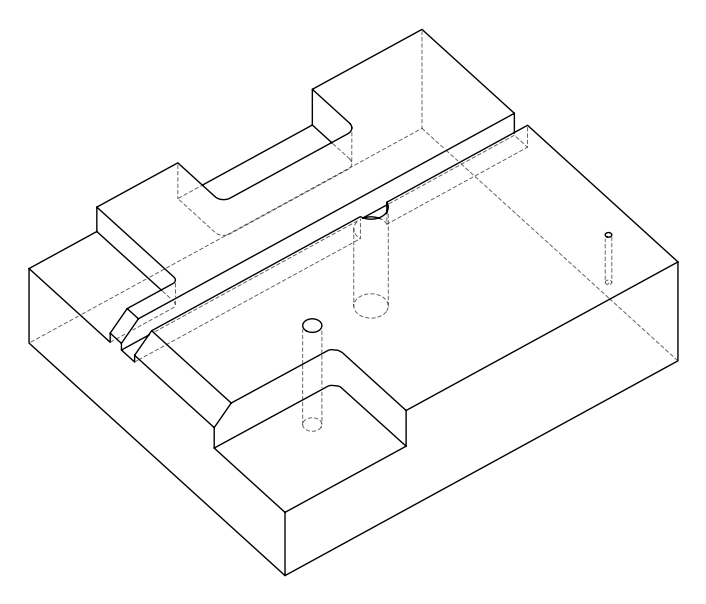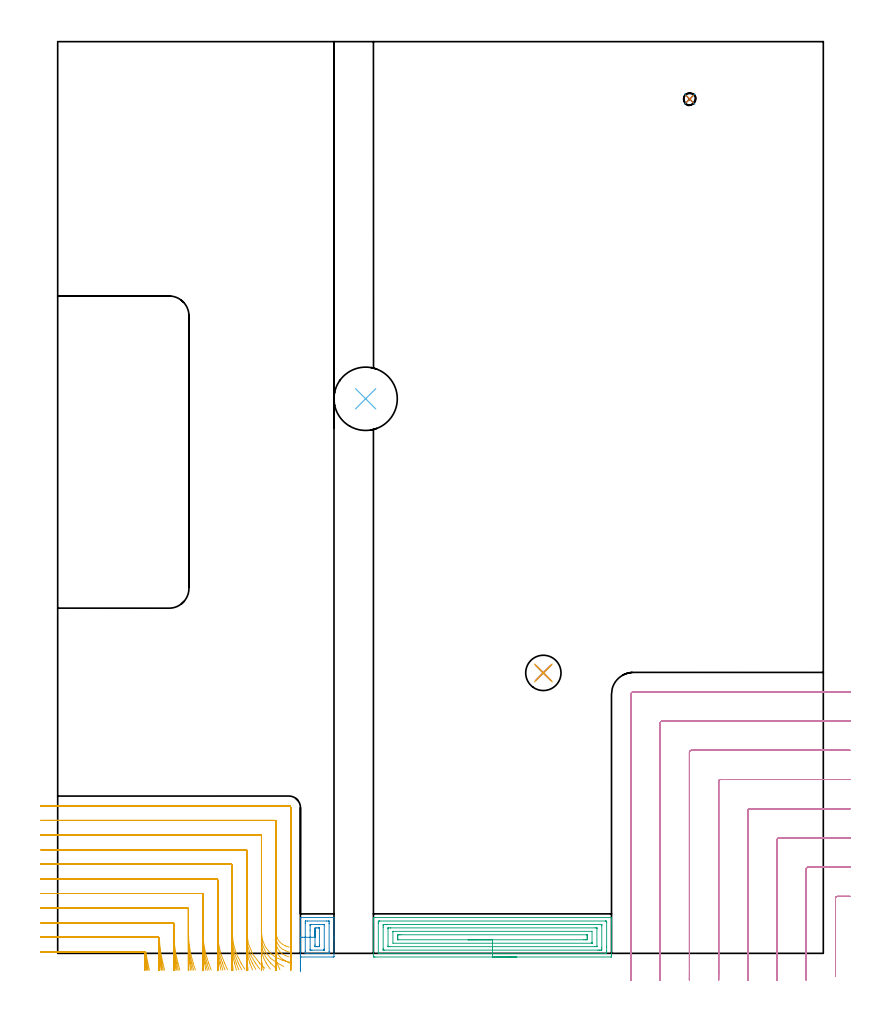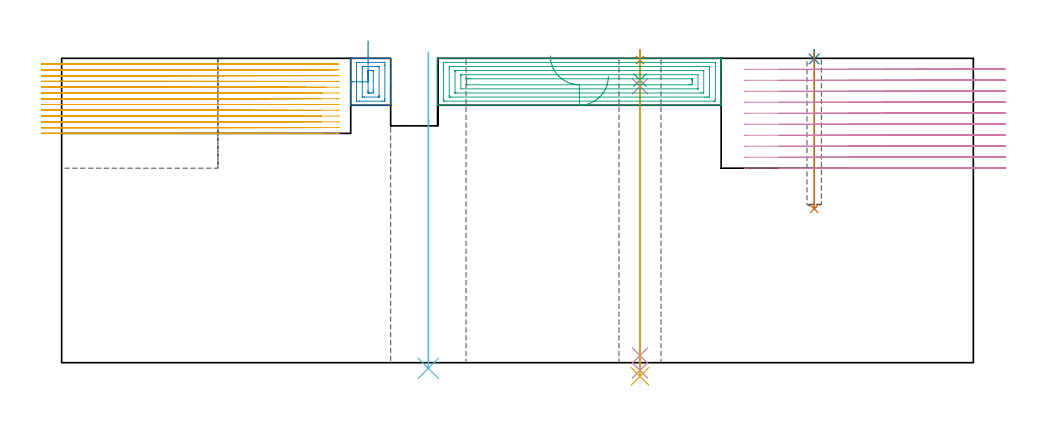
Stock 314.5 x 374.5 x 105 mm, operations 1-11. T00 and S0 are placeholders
(PLAN: 13 operations, 9 tool changes, 98.9 min)
(1 SPOT_DRILL | STEP1HOLE | NXT0321_9005460120000 | 0.03 min | 31 mm3)
(2 SPOT_DRILL_1 | STEP1POCKET | NXT0321_9005460120000 | 0.03 min | 29 mm3)
(3 DRILL_BLIND_HOLE_INTO_CENTER | STEP1HOLE | UGT0301_445 | 0.04 min | 123 mm3)
(4 GUN_DRILL_THROUGH_HOLE | STEP1HOLE | UGT0307_001 | 0.5 min | 1904 mm3)
(5 SPADE_DRILL_TO_ENLARGE_THROUGH_HOLE | STEP1HOLE | UGT0306_005 | 0.45 min | 15272 mm3)
(6 INDEXABLE_INSERT_DRILL_THROUGH_HOLE_FROM_SOLID | STEP1HOLE_1 | NXT0302_023 | 0.44 min | 55703 mm3)
(7 DRILL_BLIND_HOLE_INTO_CENTER_1 | STEP1POCKET | UGT0301_445 | 0.22 min | 990 mm3)
(8 AREA_MILL | FG_CHAMFER_SURFACE | UGT0205_001 | 0.94 min | 3754 mm3)
(9 AREA_MILL_1 | FG_CHAMFER_SURFACE_1 | UGT0205_001 | 5 min | 14584 mm3)
(10 MILL_CORNER_NOTCH_RECTANGULAR | CORNER_NOTCH_RECTANGULAR | NXT0201_012 | Follow Part, ap 4, ae 75% | 22 min | 378920 mm3)
(11 MILL_CORNER_NOTCH_RECTANGULAR_1 | CORNER_NOTCH_RECTANGULAR_1 | NXT0201_009 | Follow Part, ap 2, ae 75% | 35 min | 165723 mm3)
(12 MILL_SLOT | SLOT_PARTIAL_RECTANGULAR | NXT0201_012 | Follow Part, ap 4, ae 75% | 23.93 min | 260869 mm3)
(13 MILL_RECTANGULAR_SLOT | SLOT_RECTANGULAR | NXT0201_012 | Follow Part, ap 4, ae 75% | 10.29 min | 131502 mm3)
(TOOL NXT0321_9005460120000 | NC Spot Drill, 142deg, 12mm, Carbide, Uncoated | D12 PA142 FL30 Z2)
(TOOL UGT0301_445 | Carbide Drill 5.0 mm | D5 PA118 FL52 Z2)
(TOOL UGT0307_001 | Gun Drill 5 mm | D5 PA130 FL24 Z1)
(TOOL UGT0306_005 | Spade Drill 14.5mm | D14.5 PA132 FL10 Z2)
(TOOL NXT0302_023 | Index. Insert Drill 26mm [880-D2600L32-05] | D26 PA176 FL130 Z2)
(TOOL UGT0205_001 | Chamfer Mill 20 x 3 x 45 deg. | D20 FL50 Z2)
(TOOL NXT0201_012 | ENDMILL 16mm [2P460-1600-NA 1630] | D16 FL38 Z6)
(TOOL NXT0201_009 | ENDMILL 8mm [2P460-0800-NA 1630] | D8 FL26 Z6)
(OP 1 SPOT_DRILL)
G17 G21 G94 G90
T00 M6
G54
G17 G0 G90 X199.5 Y115.2 S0 M3
G43 Z115. H0
G94 G81 G98 Z104.376 F250. R108.
G80
M5
M2
(OP 2 SPOT_DRILL_1)
G17 G21 G94 G90
T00 M6
G54
G17 G0 G90 X259.6 Y350.9 S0 M3
G43 Z115. H0
G94 G81 G98 Z104.785 F250. R108.
G80
M5
M2
(OP 3 DRILL_BLIND_HOLE_INTO_CENTER)
G17 G21 G94 G90
T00 M6
G54
G17 G0 G90 X199.5 Y115.2 S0 M3
G43 Z115. H0
G94 G81 G98 Z97.5 F250. R107.
G80
M5
M2
(OP 4 GUN_DRILL_THROUGH_HOLE)
G17 G21 G94 G90
T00 M6
G54
G17 G0 G90 X199.5 Y115.2 M8
G43 Z115. H0
Z106.615
S716 M3
G94 G1 Z95.336 F125. M26
G4 X.084
Z2.5 F250.
G4 X.084
Z-2.666 F125.
G4 X.084
M5
M9
G0 Z106.615
Z115.
M2
(OP 5 SPADE_DRILL_TO_ENLARGE_THROUGH_HOLE)
G17 G21 G94 G90
T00 M6
G54
G17 G0 G90 X199.5 Y115.2 S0 M3
G43 Z115. H0
G94 G73 G98 Z-4.728 F250. Q13.716 R107.
G80
M5
M2
(OP 6 INDEXABLE_INSERT_DRILL_THROUGH_HOLE_FROM_SOLID)
G17 G21 G94 G90
T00 M6
G54
G17 G0 G90 X126.5 Y227.8 S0 M3
G43 Z115. H1
G94 G81 G98 Z-1.954 F250. R107.
G80
M5
M2
(OP 7 DRILL_BLIND_HOLE_INTO_CENTER_1)
G17 G21 G94 G90
T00 M6
G54
G17 G0 G90 X259.6 Y350.9 S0 M3
G43 Z115. H0
G94 G81 G98 Z53.1 F250. R107.
G80
M5
M2
(OP 8 AREA_MILL)
G17 G21 G94 G90
T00 M6
G54
G17 G0 G90 X99.701 Y-7.542 S1061 M3
G43 Z115. H0
Z96.846
G94 G1 Y-6.897 Z96.259 F250.
Y-6.203 Z95.73
Y-5.465 Z95.264
Y-4.69 Z94.864
Y-3.883 Z94.533
Y-3.05 Z94.274
Y-2.197 Z94.089
X99.7 Y-1.332 Z93.978
Y-0.46 Z93.943
Y0.411 Z93.984
Y1.276 Z94.101
Y2.127 Z94.293
Y2.958 Z94.559
Y3.762 Z94.895
Y4.535 Z95.301
Y5.269 Z95.772
Y5.959 Z96.306
Y6.6 Z96.898
Y9.895 Z100.194
X99.701 Y14.618 Z104.916
X99.71 Y14.694 Z104.992
X100.046 Y14.7 Z105.
X113.154
X113.491 Y14.694 Z104.992
X113.5 Y14.617 Z104.915
Y6.859 Z97.158
Y6.156 Z96.45
X113.499 Y-1.302 Z88.992
X113.495 Y-1.49 Z88.804
X113.154 Y-1.5 Z88.8
X100.046
X99.708 Y-1.497 Z88.798
X99.704 Y-1.495 Z88.8
X99.7 Y-1.488 Z88.806
Y6.156 Z96.45
Y6.6 Z96.898
X100.483 Y6.599 Z96.899
X101.7 Y6.6 Z96.9
X101.701 Y12.469 Z102.769
X101.71 Y13.263 Z103.563
X101.777 Y13.28 Z103.58
X101.794 Y13.282 Z103.582
X102.645 Y13.286 Z103.586
X110.51
X111.387 Y13.283 Z103.583
X111.406 Y13.28 Z103.58
X111.49 Y13.263 Z103.563
X111.496 Y13.172 Z103.472
X111.5 Y12.375 Z102.675
Y12.279 Z102.579
X111.499 Y0.731 Z91.031
X111.49 Y-0.063 Z90.237
X111.423 Y-0.08 Z90.22
X111.406 Y-0.082 Z90.218
X110.555 Y-0.086 Z90.214
X102.69
X101.813 Y-0.083 Z90.217
X101.794 Y-0.08 Z90.22
X101.71 Y-0.063 Z90.237
X101.704 Y0.028 Z90.328
X101.7 Y0.825 Z91.125
Y0.92 Z91.22
Y6.6 Z96.9
X103.7
Y9.548 Z99.848
Y11.325 Z101.625
X103.702 Y11.486 Z101.786
X103.709 Y11.849 Z102.149
X103.711 Y11.865 Z102.165
X103.742 Y11.867 Z102.167
X103.809 Y11.87 Z102.17
X103.91 Y11.871 Z102.171
X104.036
X108.785
X109.28
X109.439 Y11.87 Z102.17
X109.466 Y11.868 Z102.168
X109.487 Y11.865 Z102.165
X109.491 Y11.829 Z102.129
X109.499 Y11.649 Z101.949
X109.5 Y1.875 Z92.175
X109.498 Y1.714 Z92.014
X109.491 Y1.351 Z91.651
X109.489 Y1.335 Z91.635
X109.458 Y1.333 Z91.633
X109.391 Y1.33 Z91.63
X109.29 Y1.329 Z91.629
X109.164 Y1.328 Z91.628
X104.415
X103.92 Y1.329 Z91.629
X103.761 Y1.33 Z91.63
X103.734 Y1.332 Z91.632
X103.713 Y1.334 Z91.634
X103.709 Y1.371 Z91.671
X103.701 Y1.551 Z91.851
X103.7 Y6.6 Z96.9
X105.7
Y9.292 Z99.592
Y9.709 Z100.009
X105.702 Y10.178 Z100.478
X105.707 Y10.337 Z100.637
X105.713 Y10.45 Z100.75
X106.301 Y10.457 Z100.757
X107.037
X107.175
X107.411 Y10.455 Z100.755
X107.469 Y10.452 Z100.752
X107.49 Y10.45 Z100.75
X107.493 Y10.431 Z100.731
X107.496 Y10.379 Z100.679
X107.5 Y10.127 Z100.427
Y3.491 Z93.791
X107.498 Y3.022 Z93.322
X107.493 Y2.863 Z93.163
X107.487 Y2.75 Z93.05
X106.898 Y2.743 Z93.043
X106.163
X106.025
X105.789 Y2.745 Z93.045
X105.731 Y2.747 Z93.047
X105.71 Y2.749 Z93.049
X105.707 Y2.769 Z93.069
X105.704 Y2.821 Z93.121
X105.7 Y3.072 Z93.372
Y3.491 Z93.791
Y6.6 Z96.9
Y7.189 Z97.543
Y7.72 Z98.235
Y8.189 Z98.971
Y8.592 Z99.745
Y8.926 Z100.551
Y9.188 Z101.383
Y9.377 Z102.235
Y9.491 Z103.099
Y9.529 Z103.971
Y9.491 Z104.843
Y9.377 Z105.708
Y9.188 Z106.559
Y8.926 Z107.391
Y8.592 Z108.197
Y8.189 Z108.971
Y7.72 Z109.707
Y7.189 Z110.399
Y6.6 Z111.042
G0 Z115.
M5
M2
(OP 9 AREA_MILL_1)
G17 G21 G94 G90
T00 M6
G54
G17 G0 G90 X188.6 Y-1.5 S1061 M3
G43 Z115. H0
Z98.8
G94 G1 X188.562 Z97.928 F250.
X188.448 Z97.064
X188.259 Z96.212
X187.997 Z95.38
X187.663 Z94.574
X187.26 Z93.8
X186.792 Z93.064
X186.26 Z92.372
X185.671 Z91.729
X185.028 Z91.14
X184.336 Z90.608
X183.6 Z90.14
X182.826 Z89.737
X182.02 Z89.403
X181.188 Z89.141
X180.336 Z88.952
X179.472 Z88.838
X178.6 Z88.8
X130.326
X129.982 Y-1.497 Z88.802
X129.71 Y-1.492 Z88.806
X129.7 Y-1.217 Z89.08
Y11.486 Z101.781
Y12.906 Z103.203
Y13.263 Z103.558
Y13.976 Z104.276
Y14.26 Z104.559
X129.707 Y14.659 Z104.951
X129.71 Y14.697 Z104.988
X129.88 Y14.7 Z105.
X227.32
X227.49 Y14.697 Z104.988
X227.494 Y14.659 Z104.951
X227.5 Y14.259 Z104.559
Y13.976 Z104.276
Y13.263 Z103.558
Y12.018 Z102.315
Y10.598 Z100.893
Y-0.951 Z89.346
X227.498 Y-1.219 Z89.079
X227.49 Y-1.492 Z88.806
X227.216 Y-1.499 Z88.799
X178.6 Y-1.5 Z88.8
Y-0.086 Z90.214
X132.137
X132.114 Y-0.085 Z90.215
X131.71 Y-0.063 Z90.237
X131.701 Y0.348 Z90.648
X131.7 Y12.375 Z102.675
X131.701 Y12.785 Z103.085
X131.71 Y13.263 Z103.563
X132.092 Y13.285 Z103.585
X132.114
X225.063
X225.086
X225.49 Y13.263 Z103.563
X225.499 Y12.852 Z103.152
X225.5 Y2.602 Z92.902
Y0.825 Z91.125
X225.499 Y0.415 Z90.715
X225.49 Y-0.063 Z90.237
X225.108 Y-0.085 Z90.215
X225.086
X178.6 Y-0.086 Z90.214
Y1.328 Z91.628
X134.29 Y1.329 Z91.629
X133.902
X133.773 Y1.331 Z91.631
X133.728 Y1.334 Z91.634
X133.71 Y1.336 Z91.636
X133.707 Y1.379 Z91.679
X133.703 Y1.513 Z91.813
X133.701 Y1.714 Z92.014
X133.7 Y1.915 Z92.215
Y10.799 Z101.099
X133.703 Y11.486 Z101.786
X133.706 Y11.682 Z101.982
X133.718 Y11.864 Z102.164
X133.902 Y11.867 Z102.167
X134.41 Y11.87 Z102.17
X134.796 Y11.871 Z102.171
X135.302
X222.91
X223.298 Y11.87 Z102.17
X223.427 Y11.869 Z102.169
X223.472 Y11.866 Z102.166
X223.49 Y11.864 Z102.164
X223.493 Y11.821 Z102.121
X223.497 Y11.687 Z101.987
X223.499 Y11.486 Z101.786
X223.5 Y11.285 Z101.585
Y2.401 Z92.701
X223.497 Y1.714 Z92.014
X223.494 Y1.518 Z91.818
X223.482 Y1.335 Z91.635
X223.298 Y1.333 Z91.633
X222.79 Y1.33 Z91.63
X222.404 Y1.329 Z91.629
X221.898 Y1.328 Z91.628
X178.6
Y2.743 Z93.043
X136.442
X135.796 Y2.748 Z93.048
X135.721 Y2.75 Z93.05
X135.709 Y2.755 Z93.055
X135.706 Y2.778 Z93.078
X135.703 Y2.832 Z93.132
X135.701 Y3.048 Z93.348
Y10.149 Z100.449
X135.704 Y10.368 Z100.668
X135.707 Y10.423 Z100.723
X135.709 Y10.446 Z100.746
X135.726 Y10.45 Z100.75
X135.836 Y10.453 Z100.753
X136.584 Y10.457 Z100.757
X136.726
X220.758
X221.404 Y10.452 Z100.752
X221.478 Y10.45 Z100.75
X221.49 Y10.445 Z100.745
X221.494 Y10.422 Z100.722
X221.497 Y10.368 Z100.668
X221.499 Y10.152 Z100.452
Y3.051 Z93.351
X221.497 Y2.832 Z93.132
X221.494 Y2.777 Z93.077
X221.491 Y2.754 Z93.054
X221.474 Y2.75 Z93.05
X221.364 Y2.747 Z93.047
X220.616 Y2.743 Z93.043
X220.474
X178.6
Y4.157 Z94.457
X137.701
Y8.821 Z99.121
X137.703 Y8.988 Z99.288
X137.706 Y9.029 Z99.329
X137.709 Y9.034 Z99.334
X137.724 Y9.037 Z99.337
X137.776 Y9.04 Z99.34
X137.925 Y9.042 Z99.342
X219.499 Y9.043 Z99.343
Y4.379 Z94.679
X219.497 Y4.212 Z94.512
X219.494 Y4.171 Z94.471
X219.491 Y4.166 Z94.466
X219.477 Y4.163 Z94.463
X219.424 Y4.16 Z94.46
X219.275 Y4.158 Z94.458
X178.6 Y4.157 Z94.457
Y5.571 Z95.871
X139.854 Y5.572 Z95.872
X139.764 Y5.574 Z95.874
X139.721 Y5.577 Z95.877
X139.71 Y5.58 Z95.88
X139.708 Y5.591 Z95.891
X139.702 Y5.723 Z96.023
X139.7 Y6.156 Z96.456
Y6.612 Z96.912
X139.704 Y7.044 Z97.344
X139.709 Y7.492 Z97.792
X139.728 Y7.622 Z97.922
X139.866 Y7.624 Z97.924
X140.16 Y7.627 Z97.927
X140.466 Y7.628 Z97.928
X141.054 Y7.629 Z97.929
X217.346 Y7.628 Z97.928
X217.436 Y7.626 Z97.926
X217.479 Y7.623 Z97.923
X217.49 Y7.62 Z97.92
X217.492 Y7.609 Z97.909
X217.498 Y7.477 Z97.777
X217.5 Y7.044 Z97.344
Y6.588 Z96.888
X217.496 Y6.156 Z96.456
X217.491 Y5.707 Z96.007
X217.472 Y5.578 Z95.878
X217.334 Y5.576 Z95.876
X217.04 Y5.573 Z95.873
X216.734 Y5.571 Z95.871
X216.146
X178.6
X177.728 Z95.909
X176.864 Z96.023
X176.012 Z96.212
X175.18 Z96.474
X174.374 Z96.808
X173.6 Z97.211
X172.864 Z97.68
X172.172 Z98.211
X171.529 Z98.8
X170.94 Z99.443
X170.408 Z100.135
X169.94 Z100.871
X169.537 Z101.645
X169.203 Z102.451
X168.941 Z103.283
X168.752 Z104.135
X168.638 Z105.
X168.6 Z105.871
G0 Z115.
M5
M2
(OP 10 MILL_CORNER_NOTCH_RECTANGULAR)
G17 G21 G94 G90
T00 M6
G54
G17 G0 G90 X325.5 Y23.4 S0 M3
G43 Z115. H1
Z101.21
G94 G1 X322.5 F250.
X320.294 F500.
G3 X319.5 Y22.606 R0.8
G1 Y-6.245
Y-9.245 F250.
G0 Z115.
X325.5 Y35.4
Z101.21
G1 X322.5
X308.294 F500.
G3 X307.5 Y34.606 R0.8
G1 Y-7.746
Y-8.
X307.489 Y-11. F250.
G0 Z115.
X325.5 Y47.4
Z101.21
G1 X322.5
X296.295 F500.
G3 X295.5 Y46.605 R0.8
G1 Y-7.746
X295.499 Y-8.
X295.487 Y-11. F250.
G0 Z115.
X325.5 Y59.4
Z101.21
G1 X322.5
X284.295 F500.
G3 X283.5 Y58.605 R0.8
G1 Y-7.746
X283.499 Y-8.
X283.483 Y-11. F250.
G0 Z115.
X325.5 Y71.4
Z101.21
G1 X322.5
X272.295 F500.
G3 X271.5 Y70.605 R0.8
G1 Y-7.746
X271.499 Y-8.
X271.478 Y-11. F250.
G0 Z115.
X325.5 Y83.4
Z101.21
G1 X322.5
X260.296 F500.
G3 X259.5 Y82.604 R0.8
G1 Y-7.746
G2 X259.499 Y-8. R24.
G1 X259.467 Y-11. F250.
G0 Z115.
X325.5 Y95.4
Z101.21
G1 X322.5
X248.296 F500.
G3 X247.5 Y94.604 R0.8
G1 Y-7.746
G2 X247.497 Y-8. R12.
G1 X247.434 Y-10.999 F250.
G0 Z115.
X325.5 Y107.4
Z101.21
G1 X322.5
X236.5 F500.
G3 X235.5 Y106.4 R1.
G1 Y-7.746
Y-10.746 F250.
G0 Z115.
X325.5 Y23.4
Z97.42
G1 X322.5
X320.294 F500.
G3 X319.5 Y22.606 R0.8
G1 Y-6.245
Y-9.245 F250.
G0 Z115.
X325.5 Y35.4
Z97.42
G1 X322.5
X308.294 F500.
G3 X307.5 Y34.606 R0.8
G1 Y-7.77
Y-8.
X307.49 Y-11. F250.
G0 Z115.
X325.5 Y47.4
Z97.42
G1 X322.5
X296.295 F500.
G3 X295.5 Y46.605 R0.8
G1 Y-7.77
Y-8.
X295.488 Y-11. F250.
G0 Z115.
X325.5 Y59.4
Z97.42
G1 X322.5
X284.295 F500.
G3 X283.5 Y58.605 R0.8
G1 Y-7.77
X283.499 Y-8.
X283.485 Y-11. F250.
G0 Z115.
X325.5 Y71.4
Z97.42
G1 X322.5
X272.295 F500.
G3 X271.5 Y70.605 R0.8
G1 Y-7.77
X271.499 Y-8.
X271.48 Y-11. F250.
G0 Z115.
X325.5 Y83.4
Z97.42
G1 X322.5
X260.296 F500.
G3 X259.5 Y82.604 R0.8
G1 Y-7.77
G2 X259.499 Y-8. R24.
G1 X259.47 Y-11. F250.
G0 Z115.
X325.5 Y95.4
Z97.42
G1 X322.5
X248.296 F500.
G3 X247.5 Y94.604 R0.8
G1 Y-7.77
G2 X247.498 Y-8. R12.
G1 X247.44 Y-10.999 F250.
G0 Z115.
X325.5 Y107.4
Z97.42
G1 X322.5
X236.5 F500.
G3 X235.5 Y106.4 R1.
G1 Y-7.77
Y-10.77 F250.
G0 Z115.
X325.5 Y23.4
Z93.63
G1 X322.5
X320.294 F500.
G3 X319.5 Y22.606 R0.8
G1 Y-6.245
Y-9.245 F250.
G0 Z115.
X325.5 Y35.4
Z93.63
G1 X322.5
X308.294 F500.
G3 X307.5 Y34.606 R0.8
G1 Y-8.
Y-11. F250.
G0 Z115.
X325.5 Y47.4
Z93.63
G1 X322.5
X296.295 F500.
G3 X295.5 Y46.605 R0.8
G1 Y-8.
Y-11. F250.
G0 Z115.
X325.5 Y59.4
Z93.63
G1 X322.5
X284.295 F500.
G3 X283.5 Y58.605 R0.8
G1 Y-8.
Y-11. F250.
G0 Z115.
X325.5 Y71.4
Z93.63
G1 X322.5
X272.295 F500.
G3 X271.5 Y70.605 R0.8
G1 Y-8.
Y-11. F250.
G0 Z115.
X325.5 Y83.4
Z93.63
G1 X322.5
X260.296 F500.
G3 X259.5 Y82.604 R0.8
G1 Y-8.
Y-11. F250.
G0 Z115.
X325.5 Y95.4
Z93.63
G1 X322.5
X248.296 F500.
G3 X247.5 Y94.604 R0.8
G1 Y-8.
Y-11. F250.
G0 Z115.
X325.5 Y107.4
Z93.63
G1 X322.5
X236.5 F500.
G3 X235.5 Y106.4 R1.
G1 Y-8.
Y-11. F250.
G0 Z115.
X325.5 Y23.4
Z89.84
G1 X322.5
X320.294 F500.
G3 X319.5 Y22.606 R0.8
G1 Y-6.245
Y-9.245 F250.
G0 Z115.
X325.5 Y35.4
Z89.84
G1 X322.5
X308.294 F500.
G3 X307.5 Y34.606 R0.8
G1 Y-8.
Y-11. F250.
G0 Z115.
X325.5 Y47.4
Z89.84
G1 X322.5
X296.295 F500.
G3 X295.5 Y46.605 R0.8
G1 Y-8.
Y-11. F250.
G0 Z115.
X325.5 Y59.4
Z89.84
G1 X322.5
X284.295 F500.
G3 X283.5 Y58.605 R0.8
G1 Y-8.
Y-11. F250.
G0 Z115.
X325.5 Y71.4
Z89.84
G1 X322.5
X272.295 F500.
G3 X271.5 Y70.605 R0.8
G1 Y-8.
Y-11. F250.
G0 Z115.
X325.5 Y83.4
Z89.84
G1 X322.5
X260.296 F500.
G3 X259.5 Y82.604 R0.8
G1 Y-8.
Y-11. F250.
G0 Z115.
X325.5 Y95.4
Z89.84
G1 X322.5
X248.296 F500.
G3 X247.5 Y94.604 R0.8
G1 Y-8.
Y-11. F250.
G0 Z115.
X325.5 Y107.4
Z89.84
G1 X322.5
X236.5 F500.
G3 X235.5 Y106.4 R1.
G1 Y-8.
Y-11. F250.
G0 Z115.
X325.5 Y23.4
Z86.05
G1 X322.5
X320.294 F500.
G3 X319.5 Y22.606 R0.8
G1 Y-6.245
Y-9.245 F250.
G0 Z115.
X325.5 Y35.4
Z86.05
G1 X322.5
X308.294 F500.
G3 X307.5 Y34.606 R0.8
G1 Y-8.
Y-11. F250.
G0 Z115.
X325.5 Y47.4
Z86.05
G1 X322.5
X296.295 F500.
G3 X295.5 Y46.605 R0.8
G1 Y-8.
Y-11. F250.
G0 Z115.
X325.5 Y59.4
Z86.05
G1 X322.5
X284.295 F500.
G3 X283.5 Y58.605 R0.8
G1 Y-8.
Y-11. F250.
G0 Z115.
X325.5 Y71.4
Z86.05
G1 X322.5
X272.295 F500.
G3 X271.5 Y70.605 R0.8
G1 Y-8.
Y-11. F250.
G0 Z115.
X325.5 Y83.4
Z86.05
G1 X322.5
X260.296 F500.
G3 X259.5 Y82.604 R0.8
G1 Y-8.
Y-11. F250.
G0 Z115.
X325.5 Y95.4
Z86.05
G1 X322.5
X248.296 F500.
G3 X247.5 Y94.604 R0.8
G1 Y-8.
Y-11. F250.
G0 Z115.
X325.5 Y107.4
Z86.05
G1 X322.5
X236.5 F500.
G3 X235.5 Y106.4 R1.
G1 Y-8.
Y-11. F250.
G0 Z115.
X325.5 Y23.4
Z82.26
G1 X322.5
X320.294 F500.
G3 X319.5 Y22.606 R0.8
G1 Y-6.245
Y-9.245 F250.
G0 Z115.
X325.5 Y35.4
Z82.26
G1 X322.5
X308.294 F500.
G3 X307.5 Y34.606 R0.8
G1 Y-8.
Y-11. F250.
G0 Z115.
X325.5 Y47.4
Z82.26
G1 X322.5
X296.295 F500.
G3 X295.5 Y46.605 R0.8
G1 Y-8.
Y-11. F250.
G0 Z115.
X325.5 Y59.4
Z82.26
G1 X322.5
X284.295 F500.
G3 X283.5 Y58.605 R0.8
G1 Y-8.
Y-11. F250.
G0 Z115.
X325.5 Y71.4
Z82.26
G1 X322.5
X272.295 F500.
G3 X271.5 Y70.605 R0.8
G1 Y-8.
Y-11. F250.
G0 Z115.
X325.5 Y83.4
Z82.26
G1 X322.5
X260.296 F500.
G3 X259.5 Y82.604 R0.8
G1 Y-8.
Y-11. F250.
G0 Z115.
X325.5 Y95.4
Z82.26
G1 X322.5
X248.296 F500.
G3 X247.5 Y94.604 R0.8
G1 Y-8.
Y-11. F250.
G0 Z115.
X325.5 Y107.4
Z82.26
G1 X322.5
X236.5 F500.
G3 X235.5 Y106.4 R1.
G1 Y-8.
Y-11. F250.
G0 Z115.
X325.5 Y23.4
Z78.47
G1 X322.5
X320.294 F500.
G3 X319.5 Y22.606 R0.8
G1 Y-6.245
Y-9.245 F250.
G0 Z115.
X325.5 Y35.4
Z78.47
G1 X322.5
X308.294 F500.
G3 X307.5 Y34.606 R0.8
G1 Y-8.
Y-11. F250.
G0 Z115.
X325.5 Y47.4
Z78.47
G1 X322.5
X296.295 F500.
G3 X295.5 Y46.605 R0.8
G1 Y-8.
Y-11. F250.
G0 Z115.
X325.5 Y59.4
Z78.47
G1 X322.5
X284.295 F500.
G3 X283.5 Y58.605 R0.8
G1 Y-8.
Y-11. F250.
G0 Z115.
X325.5 Y71.4
Z78.47
G1 X322.5
X272.295 F500.
G3 X271.5 Y70.605 R0.8
G1 Y-8.
Y-11. F250.
G0 Z115.
X325.5 Y83.4
Z78.47
G1 X322.5
X260.296 F500.
G3 X259.5 Y82.604 R0.8
G1 Y-8.
Y-11. F250.
G0 Z115.
X325.5 Y95.4
Z78.47
G1 X322.5
X248.296 F500.
G3 X247.5 Y94.604 R0.8
G1 Y-8.
Y-11. F250.
G0 Z115.
X325.5 Y107.4
Z78.47
G1 X322.5
X236.5 F500.
G3 X235.5 Y106.4 R1.
G1 Y-8.
Y-11. F250.
G0 Z115.
X325.5 Y23.4
Z74.68
G1 X322.5
X320.294 F500.
G3 X319.5 Y22.606 R0.8
G1 Y-6.245
Y-9.245 F250.
G0 Z115.
X325.5 Y35.4
Z74.68
G1 X322.5
X308.294 F500.
G3 X307.5 Y34.606 R0.8
G1 Y-8.
Y-11. F250.
G0 Z115.
X325.5 Y47.4
Z74.68
G1 X322.5
X296.295 F500.
G3 X295.5 Y46.605 R0.8
G1 Y-8.
Y-11. F250.
G0 Z115.
X325.5 Y59.4
Z74.68
G1 X322.5
X284.295 F500.
G3 X283.5 Y58.605 R0.8
G1 Y-8.
Y-11. F250.
G0 Z115.
X325.5 Y71.4
Z74.68
G1 X322.5
X272.295 F500.
G3 X271.5 Y70.605 R0.8
G1 Y-8.
Y-11. F250.
G0 Z115.
X325.5 Y83.4
Z74.68
G1 X322.5
X260.296 F500.
G3 X259.5 Y82.604 R0.8
G1 Y-8.
Y-11. F250.
G0 Z115.
X325.5 Y95.4
Z74.68
G1 X322.5
X248.296 F500.
G3 X247.5 Y94.604 R0.8
G1 Y-8.
Y-11. F250.
G0 Z115.
X325.5 Y107.4
Z74.68
G1 X322.5
X236.5 F500.
G3 X235.5 Y106.4 R1.
G1 Y-8.
Y-11. F250.
G0 Z115.
X325.5 Y23.4
Z70.89
G1 X322.5
X320.294 F500.
G3 X319.5 Y22.606 R0.8
G1 Y-6.245
Y-9.245 F250.
G0 Z115.
X325.5 Y35.4
Z70.89
G1 X322.5
X308.294 F500.
G3 X307.5 Y34.606 R0.8
G1 Y-8.
Y-11. F250.
G0 Z115.
X325.5 Y47.4
Z70.89
G1 X322.5
X296.295 F500.
G3 X295.5 Y46.605 R0.8
G1 Y-8.
Y-11. F250.
G0 Z115.
X325.5 Y59.4
Z70.89
G1 X322.5
X284.295 F500.
G3 X283.5 Y58.605 R0.8
G1 Y-8.
Y-11. F250.
G0 Z115.
X325.5 Y71.4
Z70.89
G1 X322.5
X272.295 F500.
G3 X271.5 Y70.605 R0.8
G1 Y-8.
Y-11. F250.
G0 Z115.
X325.5 Y83.4
Z70.89
G1 X322.5
X260.296 F500.
G3 X259.5 Y82.604 R0.8
G1 Y-8.
Y-11. F250.
G0 Z115.
X325.5 Y95.4
Z70.89
G1 X322.5
X248.296 F500.
G3 X247.5 Y94.604 R0.8
G1 Y-8.
Y-11. F250.
G0 Z115.
X325.5 Y107.4
Z70.89
G1 X322.5
X236.5 F500.
G3 X235.5 Y106.4 R1.
G1 Y-8.
Y-11. F250.
G0 Z115.
X325.5 Y23.4
Z67.1
G1 X322.5
X320.294 F500.
G3 X319.5 Y22.606 R0.8
G1 Y-6.245
Y-9.245 F250.
G0 Z115.
X325.5 Y35.4
Z67.1
G1 X322.5
X308.294 F500.
G3 X307.5 Y34.606 R0.8
G1 Y-8.
Y-11. F250.
G0 Z115.
X325.5 Y47.4
Z67.1
G1 X322.5
X296.295 F500.
G3 X295.5 Y46.605 R0.8
G1 Y-8.
Y-11. F250.
G0 Z115.
X325.5 Y59.4
Z67.1
G1 X322.5
X284.295 F500.
G3 X283.5 Y58.605 R0.8
G1 Y-8.
Y-11. F250.
G0 Z115.
X325.5 Y71.4
Z67.1
G1 X322.5
X272.295 F500.
G3 X271.5 Y70.605 R0.8
G1 Y-8.
Y-11. F250.
G0 Z115.
X325.5 Y83.4
Z67.1
G1 X322.5
X260.296 F500.
G3 X259.5 Y82.604 R0.8
G1 Y-8.
Y-11. F250.
G0 Z115.
X325.5 Y95.4
Z67.1
G1 X322.5
X248.296 F500.
G3 X247.5 Y94.604 R0.8
G1 Y-8.
Y-11. F250.
G0 Z115.
X325.5 Y107.4
Z67.1
G1 X322.5
X236.5 F500.
G3 X235.5 Y106.4 R1.
G1 Y-8.
Y-11. F250.
G0 Z115.
M5
M2
(OP 11 MILL_CORNER_NOTCH_RECTANGULAR_1)
G17 G21 G94 G90
T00 M6
G54
G17 G0 G90 X37.687 Y-6.932 S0 M3
G43 Z115. H1
Z103.008
G94 G1 X37.054 Y-4. F250.
G2 X36.293 Y0.261 R60. F500.
G3 X35.902 Y0.6 R0.4
G1 X-4.
X-7. F250.
G0 Z115.
X43.912 Y-6.916
Z103.008
G1 X43.208 Y-4.
G2 X41.756 Y6.223 R54. F500.
G3 X41.361 Y6.6 R0.4
G1 X-4.
X-7. F250.
G0 Z115.
X50.195 Y-6.894
Z103.008
G1 X49.403 Y-4.
G2 X47.7 Y8.673 R48. F500.
G1 Y12.204
G3 X47.304 Y12.6 R0.4
G1 X-4.
X-7. F250.
G0 Z115.
X56.563 Y-6.86
Z103.008
G1 X55.658 Y-4.
G2 X53.7 Y8.673 R42. F500.
G1 Y18.204
G3 X53.304 Y18.6 R0.4
G1 X-4.
X-7. F250.
G0 Z115.
X63.061 Y-6.808
Z103.008
G1 X62.004 Y-4.
G2 X59.7 Y8.673 R36. F500.
G1 Y24.204
G3 X59.304 Y24.6 R0.4
G1 X-4.
X-7. F250.
G0 Z115.
X69.776 Y-6.719
Z103.008
G1 X68.508 Y-4.
G2 X65.7 Y8.673 R30. F500.
G1 Y30.204
G3 X65.304 Y30.6 R0.4
G1 X-4.
X-7. F250.
G0 Z115.
X76.903 Y-6.548
Z103.008
G1 X75.319 Y-4.
G2 X71.7 Y8.673 R24. F500.
G1 Y36.203
G3 X71.303 Y36.6 R0.4
G1 X-4.
X-7. F250.
G0 Z115.
X85.03 Y-6.13
Z103.008
G1 X82.918 Y-4.
G2 X77.7 Y8.673 R18. F500.
G1 Y42.203
G3 X77.303 Y42.6 R0.4
G1 X-4.
X-7. F250.
G0 Z115.
X95.361 Y-3.692
Z103.008
G1 X92.471 Y-2.884
G2 X83.7 Y8.673 R12. F500.
G1 Y48.203
G3 X83.303 Y48.6 R0.4
G1 X-4.
X-7. F250.
G0 Z115.
X95.114 Y2.516
Z103.008
G1 X93.7 Y3.016
G2 X89.7 Y8.673 R6. F500.
G1 Y54.203
G3 X89.303 Y54.6 R0.4
G1 X-4.
X-7. F250.
G0 Z115.
X95.7 Y5.673
Z103.008
G1 Y8.673
Y59.9 F500.
G3 X95. Y60.6 R0.7
G1 X-4.
X-7. F250.
G0 Z115.
X37.192 Y-6.952
Z101.015
G1 X36.658 Y-4.
G2 X36.046 Y0.247 R60. F500.
G3 X35.653 Y0.6 R0.4
G1 X-4.
X-7. F250.
G0 Z115.
X43.36 Y-6.941
Z101.015
G1 X42.767 Y-4.
G2 X41.702 Y6.208 R54. F500.
G3 X41.306 Y6.6 R0.4
G1 X-4.
X-7. F250.
G0 Z115.
X49.571 Y-6.925
Z101.015
G1 X48.903 Y-4.
G2 X47.7 Y6.681 R48. F500.
G1 Y12.204
G3 X47.304 Y12.6 R0.4
G1 X-4.
X-7. F250.
G0 Z115.
X55.844 Y-6.901
Z101.015
G1 X55.081 Y-4.
G2 X53.7 Y6.681 R42. F500.
G1 Y18.204
G3 X53.304 Y18.6 R0.4
G1 X-4.
X-7. F250.
G0 Z115.
X62.211 Y-6.865
Z101.015
G1 X61.321 Y-4.
G2 X59.7 Y6.681 R36. F500.
G1 Y24.204
G3 X59.304 Y24.6 R0.4
G1 X-4.
X-7. F250.
G0 Z115.
X68.734 Y-6.803
Z101.015
G1 X67.666 Y-4.
G2 X65.7 Y6.681 R30. F500.
G1 Y30.204
G3 X65.304 Y30.6 R0.4
G1 X-4.
X-7. F250.
G0 Z115.
X75.543 Y-6.687
Z101.015
G1 X74.208 Y-4.
G2 X71.7 Y6.681 R24. F500.
G1 Y36.203
G3 X71.303 Y36.6 R0.4
G1 X-4.
X-7. F250.
G0 Z115.
X82.992 Y-6.415
Z101.015
G1 X81.211 Y-4.
G2 X77.7 Y6.681 R18. F500.
G1 Y42.203
G3 X77.303 Y42.6 R0.4
G1 X-4.
X-7. F250.
G0 Z115.
X92.838 Y-5.353
Z101.015
G1 X90.175 Y-3.972
G2 X83.7 Y6.681 R12. F500.
G1 Y48.203
G3 X83.303 Y48.6 R0.4
G1 X-4.
X-7. F250.
G0 Z115.
X95.114 Y0.524
Z101.015
G1 X93.7 Y1.024
G2 X89.7 Y6.681 R6. F500.
G1 Y54.203
G3 X89.303 Y54.6 R0.4
G1 X-4.
X-7. F250.
G0 Z115.
X95.7 Y3.681
Z101.015
G1 Y6.681
Y59.9 F500.
G3 X95. Y60.6 R0.7
G1 X-4.
X-7. F250.
G0 Z115.
X36.767 Y-6.968
Z99.023
G1 X36.333 Y-4.
G2 X35.866 Y0.234 R60. F500.
G3 X35.472 Y0.6 R0.4
G1 X-4.
X-7. F250.
G0 Z115.
X42.887 Y-6.961
Z99.023
G1 X42.404 Y-4.
G2 X41.7 Y4.69 R54. F500.
G1 Y6.204
G3 X41.304 Y6.6 R0.4
G1 X-4.
X-7. F250.
G0 Z115.
X49.036 Y-6.95
Z99.023
G1 X48.493 Y-4.
G2 X47.7 Y4.69 R48. F500.
G1 Y12.204
G3 X47.304 Y12.6 R0.4
G1 X-4.
X-7. F250.
G0 Z115.
X55.23 Y-6.935
Z99.023
G1 X54.609 Y-4.
G2 X53.7 Y4.69 R42. F500.
G1 Y18.204
G3 X53.304 Y18.6 R0.4
G1 X-4.
X-7. F250.
G0 Z115.
X61.489 Y-6.911
Z99.023
G1 X60.765 Y-4.
G2 X59.7 Y4.69 R36. F500.
G1 Y24.204
G3 X59.304 Y24.6 R0.4
G1 X-4.
X-7. F250.
G0 Z115.
X67.855 Y-6.871
Z99.023
G1 X66.986 Y-4.
G2 X65.7 Y4.69 R30. F500.
G1 Y30.204
G3 X65.304 Y30.6 R0.4
G1 X-4.
X-7. F250.
G0 Z115.
X74.415 Y-6.796
Z99.023
G1 X73.329 Y-4.
G2 X71.7 Y4.69 R24. F500.
G1 Y36.203
G3 X71.303 Y36.6 R0.4
G1 X-4.
X-7. F250.
G0 Z115.
X81.385 Y-6.627
Z99.023
G1 X79.937 Y-4.
G2 X77.7 Y4.69 R18. F500.
G1 Y42.203
G3 X77.303 Y42.6 R0.4
G1 X-4.
X-7. F250.
G0 Z115.
X89.597 Y-6.069
Z99.023
G1 X87.425 Y-4.
G2 X83.7 Y4.69 R12. F500.
G1 Y48.203
G3 X83.303 Y48.6 R0.4
G1 X-4.
X-7. F250.
G0 Z115.
X94.995 Y-1.454
Z99.023
G1 X93.591 Y-0.927
G2 X89.7 Y4.69 R6. F500.
G1 Y54.203
G3 X89.303 Y54.6 R0.4
G1 X-4.
X-7. F250.
G0 Z115.
X95.7 Y1.69
Z99.023
G1 Y4.69
Y59.9 F500.
G3 X95. Y60.6 R0.7
G1 X-4.
X-7. F250.
G0 Z115.
X36.39 Y-6.982
Z97.031
G1 X36.062 Y-4.
G2 X35.746 Y0.22 R60. F500.
G3 X35.351 Y0.6 R0.4
G1 X-4.
X-7. F250.
G0 Z115.
X42.467 Y-6.978
Z97.031
G1 X42.102 Y-4.
G2 X41.7 Y2.577 R54. F500.
G1 Y6.204
G3 X41.304 Y6.6 R0.4
G1 X-4.
X-7. F250.
G0 Z115.
X48.564 Y-6.972
Z97.031
G1 X48.153 Y-4.
G2 X47.7 Y2.577 R48. F500.
G1 Y12.204
G3 X47.304 Y12.6 R0.4
G1 X-4.
X-7. F250.
G0 Z115.
X54.688 Y-6.963
Z97.031
G1 X54.218 Y-4.
G2 X53.7 Y2.577 R42. F500.
G1 Y18.204
G3 X53.304 Y18.6 R0.4
G1 X-4.
X-7. F250.
G0 Z115.
X60.854 Y-6.95
Z97.031
G1 X60.306 Y-4.
G2 X59.7 Y2.577 R36. F500.
G1 Y24.204
G3 X59.304 Y24.6 R0.4
G1 X-4.
X-7. F250.
G0 Z115.
X67.088 Y-6.927
Z97.031
G1 X66.43 Y-4.
G2 X65.7 Y2.577 R30. F500.
G1 Y30.204
G3 X65.304 Y30.6 R0.4
G1 X-4.
X-7. F250.
G0 Z115.
X73.441 Y-6.885
Z97.031
G1 X72.619 Y-4.
G2 X71.7 Y2.577 R24. F500.
G1 Y36.203
G3 X71.303 Y36.6 R0.4
G1 X-4.
X-7. F250.
G0 Z115.
X80.041 Y-6.793
Z97.031
G1 X78.945 Y-4.
G2 X77.7 Y2.577 R18. F500.
G1 Y42.203
G3 X77.303 Y42.6 R0.4
G1 X-4.
X-7. F250.
G0 Z115.
X87.307 Y-6.509
Z97.031
G1 X85.663 Y-4.
G2 X83.7 Y2.577 R12. F500.
G1 Y48.203
G3 X83.303 Y48.6 R0.4
G1 X-4.
X-7. F250.
G0 Z115.
X95.627 Y-4.131
Z97.031
G1 X92.958 Y-2.76
G2 X89.7 Y2.577 R6. F500.
G1 Y54.203
G3 X89.303 Y54.6 R0.4
G1 X-4.
X-7. F250.
G0 Z115.
X95.7 Y-0.423
Z97.031
G1 Y2.577
Y59.9 F500.
G3 X95. Y60.6 R0.7
G1 X-4.
X-7. F250.
G0 Z115.
X35.858 Y-6.998
Z95.038
G1 X35.744 Y-4.
G2 X35.7 Y-1.715 R60. F500.
G1 Y0.205
G3 X35.305 Y0.6 R0.4
G1 X-4.
X-7. F250.
G0 Z115.
X41.875 Y-6.997
Z95.038
G1 X41.748 Y-4.
G2 X41.7 Y-1.715 R54. F500.
G1 Y6.204
G3 X41.304 Y6.6 R0.4
G1 X-4.
X-7. F250.
G0 Z115.
X47.897 Y-6.997
Z95.038
G1 X47.754 Y-4.
G2 X47.7 Y-1.715 R48. F500.
G1 Y12.204
G3 X47.304 Y12.6 R0.4
G1 X-4.
X-7. F250.
G0 Z115.
X53.925 Y-6.996
Z95.038
G1 X53.762 Y-4.
G2 X53.7 Y-1.715 R42. F500.
G1 Y18.204
G3 X53.304 Y18.6 R0.4
G1 X-4.
X-7. F250.
G0 Z115.
X59.963 Y-6.994
Z95.038
G1 X59.773 Y-4.
G2 X59.7 Y-1.715 R36. F500.
G1 Y24.204
G3 X59.304 Y24.6 R0.4
G1 X-4.
X-7. F250.
G0 Z115.
X66.016 Y-6.991
Z95.038
G1 X65.787 Y-4.
G2 X65.7 Y-1.715 R30. F500.
G1 Y30.204
G3 X65.304 Y30.6 R0.4
G1 X-4.
X-7. F250.
G0 Z115.
X72.095 Y-6.986
Z95.038
G1 X71.809 Y-4.
G2 X71.7 Y-1.715 R24. F500.
G1 Y36.203
G3 X71.303 Y36.6 R0.4
G1 X-4.
X-7. F250.
G0 Z115.
X78.227 Y-6.976
Z95.038
G1 X77.846 Y-4.
G2 X77.7 Y-1.715 R18. F500.
G1 Y42.203
G3 X77.303 Y42.6 R0.4
G1 X-4.
X-7. F250.
G0 Z115.
X84.491 Y-6.945
Z95.038
G1 X83.92 Y-4.
G2 X83.7 Y-1.715 R12. F500.
G1 Y48.203
G3 X83.303 Y48.6 R0.4
G1 X-4.
X-7. F250.
G0 Z115.
X91.295 Y-6.774
Z95.038
G1 X90.152 Y-4.
G2 X89.7 Y-1.715 R6. F500.
G1 Y54.203
G3 X89.303 Y54.6 R0.4
G1 X-4.
X-7. F250.
G0 Z115.
X95.7 Y-4.715
Z95.038
G1 Y-1.715
Y59.9 F500.
G3 X95. Y60.6 R0.7
G1 X-4.
X-7. F250.
G0 Z115.
X35.717 Y-7.
Z93.046
G1 X35.701 Y-4.
X35.7 Y-3.676 F500.
Y0.205
G3 X35.305 Y0.6 R0.4
G1 X-4.
X-7. F250.
G0 Z115.
X41.719 Y-7.
Z93.046
G1 X41.701 Y-4.
X41.7 Y-3.676 F500.
Y6.204
G3 X41.304 Y6.6 R0.4
G1 X-4.
X-7. F250.
G0 Z115.
X47.721 Y-7.
Z93.046
G1 X47.701 Y-4.
G2 X47.7 Y-3.676 R48. F500.
G1 Y12.204
G3 X47.304 Y12.6 R0.4
G1 X-4.
X-7. F250.
G0 Z115.
X53.724 Y-7.
Z93.046
G1 X53.701 Y-4.
G2 X53.7 Y-3.676 R42. F500.
G1 Y18.204
G3 X53.304 Y18.6 R0.4
G1 X-4.
X-7. F250.
G0 Z115.
X59.728 Y-7.
Z93.046
G1 X59.701 Y-4.
G2 X59.7 Y-3.676 R36. F500.
G1 Y24.204
G3 X59.304 Y24.6 R0.4
G1 X-4.
X-7. F250.
G0 Z115.
X65.734 Y-7.
Z93.046
G1 X65.702 Y-4.
G2 X65.7 Y-3.676 R30. F500.
G1 Y30.204
G3 X65.304 Y30.6 R0.4
G1 X-4.
X-7. F250.
G0 Z115.
X71.743 Y-7.
Z93.046
G1 X71.702 Y-4.
G2 X71.7 Y-3.676 R24. F500.
G1 Y36.203
G3 X71.303 Y36.6 R0.4
G1 X-4.
X-7. F250.
G0 Z115.
X77.757 Y-7.
Z93.046
G1 X77.703 Y-4.
G2 X77.7 Y-3.676 R18. F500.
G1 Y42.203
G3 X77.303 Y42.6 R0.4
G1 X-4.
X-7. F250.
G0 Z115.
X83.785 Y-6.999
Z93.046
G1 X83.704 Y-4.
G2 X83.7 Y-3.676 R12. F500.
G1 Y48.203
G3 X83.303 Y48.6 R0.4
G1 X-4.
X-7. F250.
G0 Z115.
X89.871 Y-6.996
Z93.046
G1 X89.709 Y-4.
G2 X89.7 Y-3.676 R6. F500.
G1 Y54.203
G3 X89.303 Y54.6 R0.4
G1 X-4.
X-7. F250.
G0 Z115.
X95.7 Y-6.676
Z93.046
G1 Y-3.676
Y59.9 F500.
G3 X95. Y60.6 R0.7
G1 X-4.
X-7. F250.
G0 Z115.
X35.7 Y-7.
Z91.054
G1 Y-4.
Y0.205 F500.
G3 X35.305 Y0.6 R0.4
G1 X-4.
X-7. F250.
G0 Z115.
X41.7 Y-7.
Z91.054
G1 Y-4.
Y6.204 F500.
G3 X41.304 Y6.6 R0.4
G1 X-4.
X-7. F250.
G0 Z115.
X47.7 Y-7.
Z91.054
G1 Y-4.
Y12.204 F500.
G3 X47.304 Y12.6 R0.4
G1 X-4.
X-7. F250.
G0 Z115.
X53.7 Y-7.
Z91.054
G1 Y-4.
Y18.204 F500.
G3 X53.304 Y18.6 R0.4
G1 X-4.
X-7. F250.
G0 Z115.
X59.7 Y-7.
Z91.054
G1 Y-4.
Y24.204 F500.
G3 X59.304 Y24.6 R0.4
G1 X-4.
X-7. F250.
G0 Z115.
X65.7 Y-7.
Z91.054
G1 Y-4.
Y30.204 F500.
G3 X65.304 Y30.6 R0.4
G1 X-4.
X-7. F250.
G0 Z115.
X71.7 Y-7.
Z91.054
G1 Y-4.
Y36.203 F500.
G3 X71.303 Y36.6 R0.4
G1 X-4.
X-7. F250.
G0 Z115.
X77.7 Y-7.
Z91.054
G1 Y-4.
Y42.203 F500.
G3 X77.303 Y42.6 R0.4
G1 X-4.
X-7. F250.
G0 Z115.
X83.7 Y-7.
Z91.054
G1 Y-4.
Y48.203 F500.
G3 X83.303 Y48.6 R0.4
G1 X-4.
X-7. F250.
G0 Z115.
X89.7 Y-7.
Z91.054
G1 Y-4.
Y54.203 F500.
G3 X89.303 Y54.6 R0.4
G1 X-4.
X-7. F250.
G0 Z115.
X95.7 Y-7.
Z91.054
G1 Y-4.
Y59.9 F500.
G3 X95. Y60.6 R0.7
G1 X-4.
X-7. F250.
G0 Z115.
X35.7 Y-7.
Z89.062
G1 Y-4.
Y0.205 F500.
G3 X35.305 Y0.6 R0.4
G1 X-4.
X-7. F250.
G0 Z115.
X41.7 Y-7.
Z89.062
G1 Y-4.
Y6.204 F500.
G3 X41.304 Y6.6 R0.4
G1 X-4.
X-7. F250.
G0 Z115.
X47.7 Y-7.
Z89.062
G1 Y-4.
Y12.204 F500.
G3 X47.304 Y12.6 R0.4
G1 X-4.
X-7. F250.
G0 Z115.
X53.7 Y-7.
Z89.062
G1 Y-4.
Y18.204 F500.
G3 X53.304 Y18.6 R0.4
G1 X-4.
X-7. F250.
G0 Z115.
X59.7 Y-7.
Z89.062
G1 Y-4.
Y24.204 F500.
G3 X59.304 Y24.6 R0.4
G1 X-4.
X-7. F250.
G0 Z115.
X65.7 Y-7.
Z89.062
G1 Y-4.
Y30.204 F500.
G3 X65.304 Y30.6 R0.4
G1 X-4.
X-7. F250.
G0 Z115.
X71.7 Y-7.
Z89.062
G1 Y-4.
Y36.203 F500.
G3 X71.303 Y36.6 R0.4
G1 X-4.
X-7. F250.
G0 Z115.
X77.7 Y-7.
Z89.062
G1 Y-4.
Y42.203 F500.
G3 X77.303 Y42.6 R0.4
G1 X-4.
X-7. F250.
G0 Z115.
X83.7 Y-7.
Z89.062
G1 Y-4.
Y48.203 F500.
G3 X83.303 Y48.6 R0.4
G1 X-4.
X-7. F250.
G0 Z115.
X89.7 Y-7.
Z89.062
G1 Y-4.
Y54.203 F500.
G3 X89.303 Y54.6 R0.4
G1 X-4.
X-7. F250.
G0 Z115.
X95.7 Y-7.
Z89.062
G1 Y-4.
Y59.9 F500.
G3 X95. Y60.6 R0.7
G1 X-4.
X-7. F250.
G0 Z115.
X35.7 Y-7.
Z87.069
G1 Y-4.
Y0.205 F500.
G3 X35.305 Y0.6 R0.4
G1 X-4.
X-7. F250.
G0 Z115.
X41.7 Y-7.
Z87.069
G1 Y-4.
Y6.204 F500.
G3 X41.304 Y6.6 R0.4
G1 X-4.
X-7. F250.
G0 Z115.
X47.7 Y-7.
Z87.069
G1 Y-4.
Y12.204 F500.
G3 X47.304 Y12.6 R0.4
G1 X-4.
X-7. F250.
G0 Z115.
X53.7 Y-7.
Z87.069
G1 Y-4.
Y18.204 F500.
G3 X53.304 Y18.6 R0.4
G1 X-4.
X-7. F250.
G0 Z115.
X59.7 Y-7.
Z87.069
G1 Y-4.
Y24.204 F500.
G3 X59.304 Y24.6 R0.4
G1 X-4.
X-7. F250.
G0 Z115.
X65.7 Y-7.
Z87.069
G1 Y-4.
Y30.204 F500.
G3 X65.304 Y30.6 R0.4
G1 X-4.
X-7. F250.
G0 Z115.
X71.7 Y-7.
Z87.069
G1 Y-4.
Y36.203 F500.
G3 X71.303 Y36.6 R0.4
G1 X-4.
X-7. F250.
G0 Z115.
X77.7 Y-7.
Z87.069
G1 Y-4.
Y42.203 F500.
G3 X77.303 Y42.6 R0.4
G1 X-4.
X-7. F250.
G0 Z115.
X83.7 Y-7.
Z87.069
G1 Y-4.
Y48.203 F500.
G3 X83.303 Y48.6 R0.4
G1 X-4.
X-7. F250.
G0 Z115.
X89.7 Y-7.
Z87.069
G1 Y-4.
Y54.203 F500.
G3 X89.303 Y54.6 R0.4
G1 X-4.
X-7. F250.
G0 Z115.
X95.7 Y-7.
Z87.069
G1 Y-4.
Y59.9 F500.
G3 X95. Y60.6 R0.7
G1 X-4.
X-7. F250.
G0 Z115.
X35.7 Y-7.
Z85.077
G1 Y-4.
Y0.205 F500.
G3 X35.305 Y0.6 R0.4
G1 X-4.
X-7. F250.
G0 Z115.
X41.7 Y-7.
Z85.077
G1 Y-4.
Y6.204 F500.
G3 X41.304 Y6.6 R0.4
G1 X-4.
X-7. F250.
G0 Z115.
X47.7 Y-7.
Z85.077
G1 Y-4.
Y12.204 F500.
G3 X47.304 Y12.6 R0.4
G1 X-4.
X-7. F250.
G0 Z115.
X53.7 Y-7.
Z85.077
G1 Y-4.
Y18.204 F500.
G3 X53.304 Y18.6 R0.4
G1 X-4.
X-7. F250.
G0 Z115.
X59.7 Y-7.
Z85.077
G1 Y-4.
Y24.204 F500.
G3 X59.304 Y24.6 R0.4
G1 X-4.
X-7. F250.
G0 Z115.
X65.7 Y-7.
Z85.077
G1 Y-4.
Y30.204 F500.
G3 X65.304 Y30.6 R0.4
G1 X-4.
X-7. F250.
G0 Z115.
X71.7 Y-7.
Z85.077
G1 Y-4.
Y36.203 F500.
G3 X71.303 Y36.6 R0.4
G1 X-4.
X-7. F250.
G0 Z115.
X77.7 Y-7.
Z85.077
G1 Y-4.
Y42.203 F500.
G3 X77.303 Y42.6 R0.4
G1 X-4.
X-7. F250.
G0 Z115.
X83.7 Y-7.
Z85.077
G1 Y-4.
Y48.203 F500.
G3 X83.303 Y48.6 R0.4
G1 X-4.
X-7. F250.
G0 Z115.
X89.7 Y-7.
Z85.077
G1 Y-4.
Y54.203 F500.
G3 X89.303 Y54.6 R0.4
G1 X-4.
X-7. F250.
G0 Z115.
X95.7 Y-7.
Z85.077
G1 Y-4.
Y59.9 F500.
G3 X95. Y60.6 R0.7
G1 X-4.
X-7. F250.
G0 Z115.
X35.7 Y-7.
Z83.085
G1 Y-4.
Y0.205 F500.
G3 X35.305 Y0.6 R0.4
G1 X-4.
X-7. F250.
G0 Z115.
X41.7 Y-7.
Z83.085
G1 Y-4.
Y6.204 F500.
G3 X41.304 Y6.6 R0.4
G1 X-4.
X-7. F250.
G0 Z115.
X47.7 Y-7.
Z83.085
G1 Y-4.
Y12.204 F500.
G3 X47.304 Y12.6 R0.4
G1 X-4.
X-7. F250.
G0 Z115.
X53.7 Y-7.
Z83.085
G1 Y-4.
Y18.204 F500.
G3 X53.304 Y18.6 R0.4
G1 X-4.
X-7. F250.
G0 Z115.
X59.7 Y-7.
Z83.085
G1 Y-4.
Y24.204 F500.
G3 X59.304 Y24.6 R0.4
G1 X-4.
X-7. F250.
G0 Z115.
X65.7 Y-7.
Z83.085
G1 Y-4.
Y30.204 F500.
G3 X65.304 Y30.6 R0.4
G1 X-4.
X-7. F250.
G0 Z115.
X71.7 Y-7.
Z83.085
G1 Y-4.
Y36.203 F500.
G3 X71.303 Y36.6 R0.4
G1 X-4.
X-7. F250.
G0 Z115.
X77.7 Y-7.
Z83.085
G1 Y-4.
Y42.203 F500.
G3 X77.303 Y42.6 R0.4
G1 X-4.
X-7. F250.
G0 Z115.
X83.7 Y-7.
Z83.085
G1 Y-4.
Y48.203 F500.
G3 X83.303 Y48.6 R0.4
G1 X-4.
X-7. F250.
G0 Z115.
X89.7 Y-7.
Z83.085
G1 Y-4.
Y54.203 F500.
G3 X89.303 Y54.6 R0.4
G1 X-4.
X-7. F250.
G0 Z115.
X95.7 Y-7.
Z83.085
G1 Y-4.
Y59.9 F500.
G3 X95. Y60.6 R0.7
G1 X-4.
X-7. F250.
G0 Z115.
X35.7 Y-7.
Z81.092
G1 Y-4.
Y0.205 F500.
G3 X35.305 Y0.6 R0.4
G1 X-4.
X-7. F250.
G0 Z115.
X41.7 Y-7.
Z81.092
G1 Y-4.
Y6.204 F500.
G3 X41.304 Y6.6 R0.4
G1 X-4.
X-7. F250.
G0 Z115.
X47.7 Y-7.
Z81.092
G1 Y-4.
Y12.204 F500.
G3 X47.304 Y12.6 R0.4
G1 X-4.
X-7. F250.
G0 Z115.
X53.7 Y-7.
Z81.092
G1 Y-4.
Y18.204 F500.
G3 X53.304 Y18.6 R0.4
G1 X-4.
X-7. F250.
G0 Z115.
X59.7 Y-7.
Z81.092
G1 Y-4.
Y24.204 F500.
G3 X59.304 Y24.6 R0.4
G1 X-4.
X-7. F250.
G0 Z115.
X65.7 Y-7.
Z81.092
G1 Y-4.
Y30.204 F500.
G3 X65.304 Y30.6 R0.4
G1 X-4.
X-7. F250.
G0 Z115.
X71.7 Y-7.
Z81.092
G1 Y-4.
Y36.203 F500.
G3 X71.303 Y36.6 R0.4
G1 X-4.
X-7. F250.
G0 Z115.
X77.7 Y-7.
Z81.092
G1 Y-4.
Y42.203 F500.
G3 X77.303 Y42.6 R0.4
G1 X-4.
X-7. F250.
G0 Z115.
X83.7 Y-7.
Z81.092
G1 Y-4.
Y48.203 F500.
G3 X83.303 Y48.6 R0.4
G1 X-4.
X-7. F250.
G0 Z115.
X89.7 Y-7.
Z81.092
G1 Y-4.
Y54.203 F500.
G3 X89.303 Y54.6 R0.4
G1 X-4.
X-7. F250.
G0 Z115.
X95.7 Y-7.
Z81.092
G1 Y-4.
Y59.9 F500.
G3 X95. Y60.6 R0.7
G1 X-4.
X-7. F250.
G0 Z115.
X35.7 Y-7.
Z79.1
G1 Y-4.
Y0.205 F500.
G3 X35.305 Y0.6 R0.4
G1 X-4.
X-7. F250.
G0 Z115.
X41.7 Y-7.
Z79.1
G1 Y-4.
Y6.204 F500.
G3 X41.304 Y6.6 R0.4
G1 X-4.
X-7. F250.
G0 Z115.
X47.7 Y-7.
Z79.1
G1 Y-4.
Y12.204 F500.
G3 X47.304 Y12.6 R0.4
G1 X-4.
X-7. F250.
G0 Z115.
X53.7 Y-7.
Z79.1
G1 Y-4.
Y18.204 F500.
G3 X53.304 Y18.6 R0.4
G1 X-4.
X-7. F250.
G0 Z115.
X59.7 Y-7.
Z79.1
G1 Y-4.
Y24.204 F500.
G3 X59.304 Y24.6 R0.4
G1 X-4.
X-7. F250.
G0 Z115.
X65.7 Y-7.
Z79.1
G1 Y-4.
Y30.204 F500.
G3 X65.304 Y30.6 R0.4
G1 X-4.
X-7. F250.
G0 Z115.
X71.7 Y-7.
Z79.1
G1 Y-4.
Y36.203 F500.
G3 X71.303 Y36.6 R0.4
G1 X-4.
X-7. F250.
G0 Z115.
X77.7 Y-7.
Z79.1
G1 Y-4.
Y42.203 F500.
G3 X77.303 Y42.6 R0.4
G1 X-4.
X-7. F250.
G0 Z115.
X83.7 Y-7.
Z79.1
G1 Y-4.
Y48.203 F500.
G3 X83.303 Y48.6 R0.4
G1 X-4.
X-7. F250.
G0 Z115.
X89.7 Y-7.
Z79.1
G1 Y-4.
Y54.203 F500.
G3 X89.303 Y54.6 R0.4
G1 X-4.
X-7. F250.
G0 Z115.
X95.7 Y-7.
Z79.1
G1 Y-4.
Y59.9 F500.
G3 X95. Y60.6 R0.7
G1 X-4.
X-7. F250.
G0 Z115.
M5
M2
